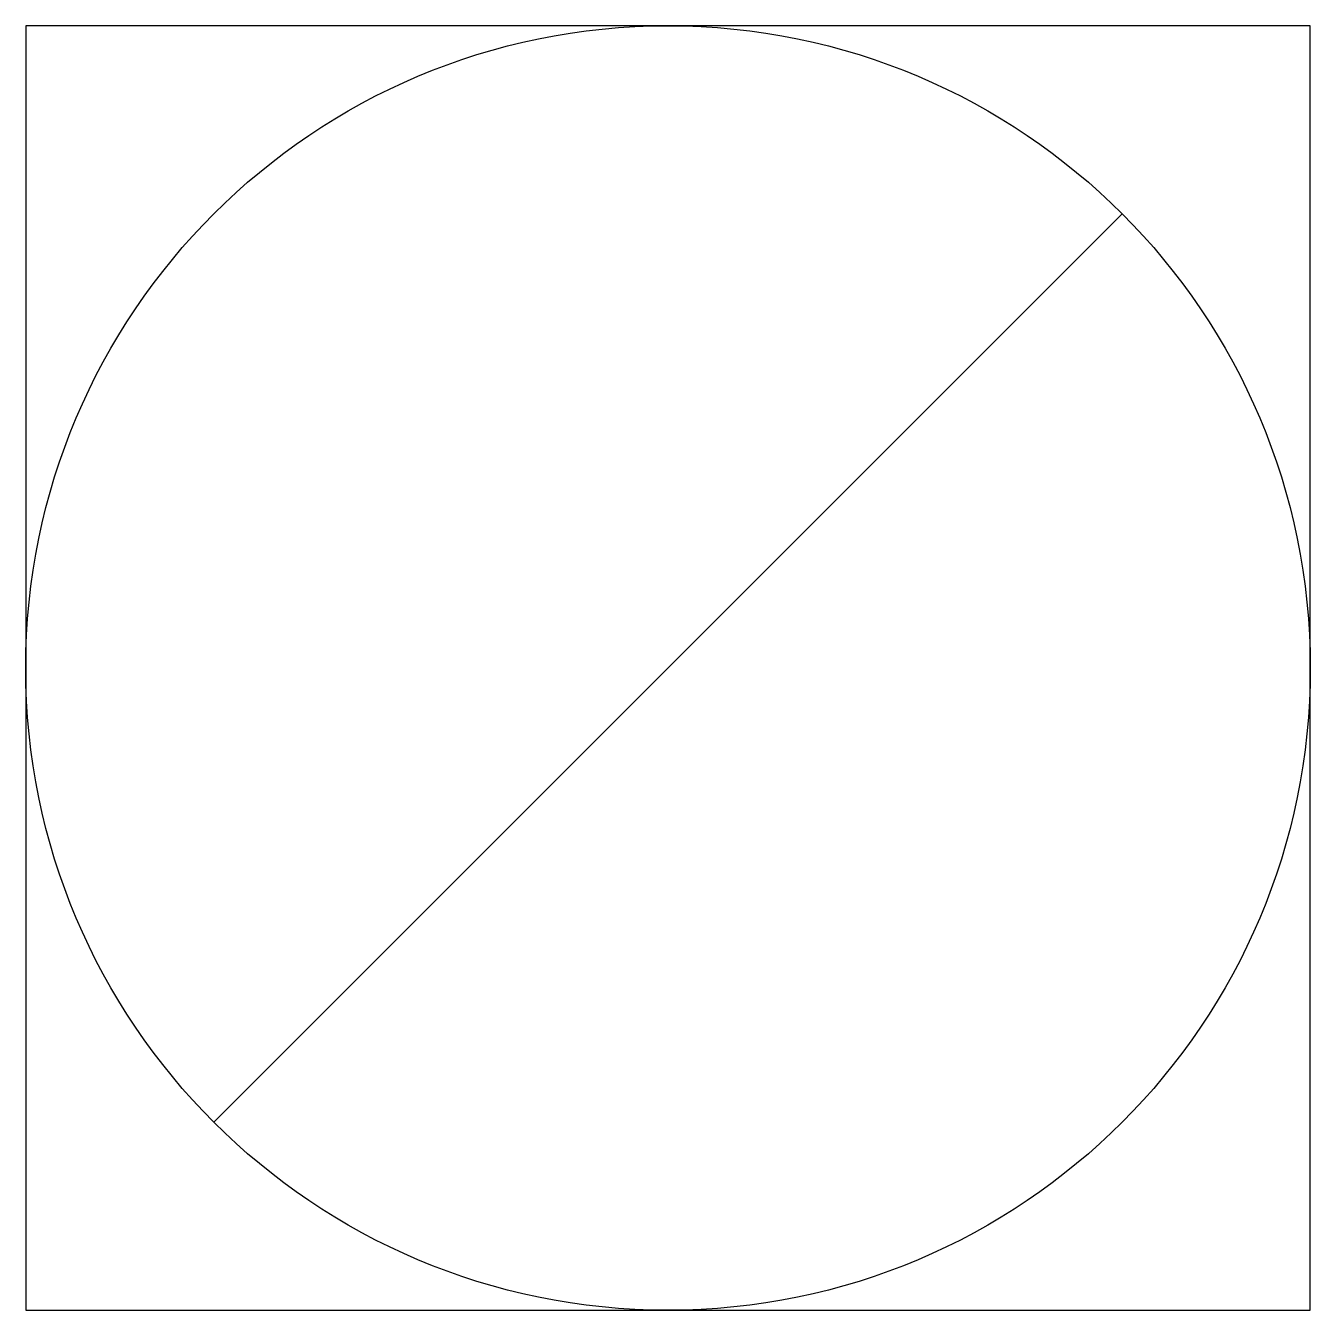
# Model space of a CAD drawing. Extents: x -2 to 2, y -2 to 2.
import ezdxf

# ---------------------------------------------------------------- set-up
doc = ezdxf.new("R2010")
doc.units = 0
doc.header["$LTSCALE"] = 0.2

msp = doc.modelspace()

# ---------------------------------------------------------------- linework, layer by layer
msp.add_line((-1.4142, -1.4142), (1.4142, 1.4142))
msp.add_lwpolyline([(-2, -2), (2, -2), (2, 2), (-2, 2)], close=True)
msp.add_circle((0, 0), 2)

doc.saveas('drawing.dxf')
